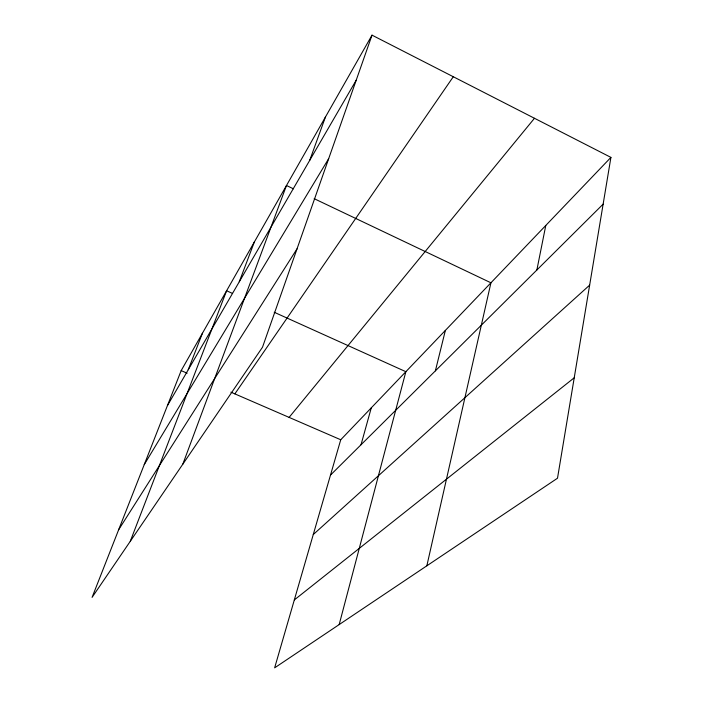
<?xml version="1.0" encoding="UTF-8"?>
<svg xmlns="http://www.w3.org/2000/svg" width="703" height="703" viewBox="0 0 703 703"><rect width="100%" height="100%" fill="white"/><g stroke="black" fill="none" stroke-linecap="round" stroke-linejoin="round"><path stroke-width="1.05" d="M610.916 157.393L557.505 478.216L274.636 667.85L340.735 439.762L610.916 157.393L372.019 35.15L181.172 370.613L92.084 597.365L262.509 347.203L372.019 35.15M536.872 269.996L545.783 225.461M426.844 565.81L490.931 282.799L314.171 198.677M435.385 370.85L445.368 330.41M339.171 624.589L405.859 371.694L274.196 312.255M361.017 444.762L371.272 407.845M309.707 160.363L325.436 117.041M182.824 464.165L286.481 185.504L293.406 188.799M239.266 281.78L254.337 242.008M130.283 541.284L226.603 290.761L232.552 293.45M188.228 369.76L202.429 333.257M167.419 405.631L356.193 80.239M144.238 464.63L328.67 158.667M118.684 529.675L297.017 248.862M234.864 393.882L453.294 76.741M289.109 417.389L534.482 118.28M330.498 475.087L603.139 204.142M313.266 534.544L589.65 285.137M294.32 599.94L574.228 377.792M181.172 370.613L187.139 373.205M230.892 392.16L340.735 439.762"/></g></svg>
